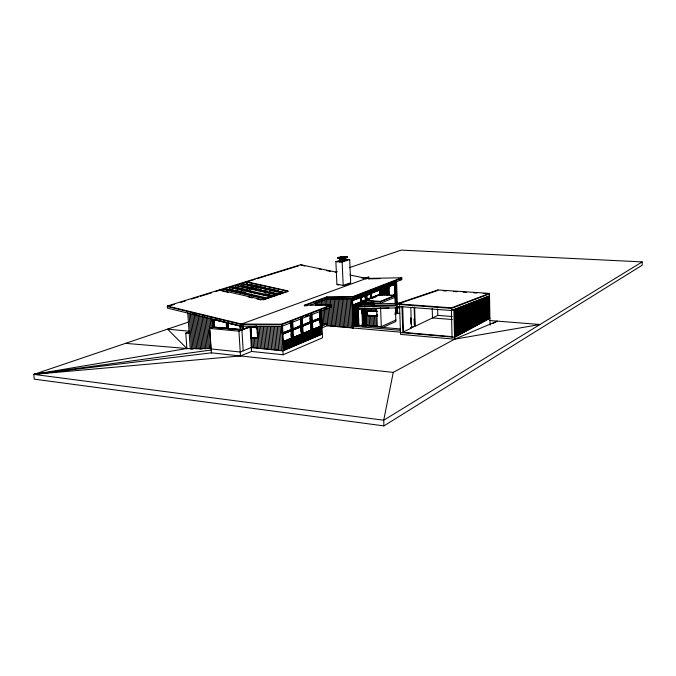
<?xml version="1.0" encoding="UTF-8"?>
<svg xmlns="http://www.w3.org/2000/svg" width="676" height="676" viewBox="0 0 676 676"><rect width="100%" height="100%" fill="white"/><g stroke="black" fill="none" stroke-linecap="round" stroke-linejoin="round"><path stroke-width="1.01" d="M349.331 267.671L401.257 250.103L642.2 261.899L642.175 265.212L383.934 425.897L34.273 379.143L33.8 374.386L188.57 322.038M492.753 323.601L497.257 321.125L454.585 339.191L393.255 372.383L383.714 420.219L383.934 425.897M411.109 318.928L411.092 318.371M642.2 261.899L383.714 420.219L33.8 374.386L186.872 348.52L211.123 348.461M489.931 318.261L454.542 337.29L400.471 332.524M414.76 326.195L410.543 327.953L414.76 326.195L414.16 307.225M403.504 331.865L411.473 328.037L410.822 307.876L412.706 307.039M452.303 316.529L437.778 315.388L415.216 326.238L414.625 307.259M403.555 332.381L402.828 332.727L401.95 306.769L402.685 306.448L403.555 332.381L452.751 336.707L452.067 337.07L451.374 309.456M411.169 318.937L411.152 318.371M382.261 327.683L395.891 321.455L395.409 307.631M366.274 308.425L366.958 325.384L381.298 326.618L395.84 320.01M394.86 314.484L397.657 313.241L399.753 313.41M365.234 326.145L367.685 325.063M394.809 313.081L397.606 311.847M377.656 316.106L366.561 315.582L367.296 315.269L367.085 310.723L376.769 311.611M376.946 316.055L367.262 315.143M211.242 350.007L33.8 374.386L240.479 355.956L251.54 351.452L283.126 354.756L322.528 337.78L321.201 310.132M358.542 320.086L358.626 319.469M322.342 334.054L282.906 350.819L251.311 347.574M366.029 302.29L380.427 303.372L395.046 297.305M321.548 328.029L327.15 325.705L400.285 332.144M282.923 342.157L292.15 338.346L291.263 321.666M293.063 337.975L301.733 334.392L300.938 318.928M312.346 330.015L320.686 326.576L319.959 311.526M321.463 326.238L327.066 323.922L327.15 325.705M394.995 295.851L380.377 301.885L365.969 300.812M283.396 342.217L321.142 326.626L319.773 326.5M391.742 295.927L395.342 294.449L394.919 294.423M392.663 295.792L395.46 294.643L394.674 287.275M394.978 295.361L380.825 294.364L365.953 300.321L380.351 301.386L394.978 295.361L395.375 304.251M283.481 341.405L285.272 340.67M286.683 340.138L291.39 338.194M293.274 337.417L301.572 334.189L301.192 326.77L300.727 326.728L300.964 331.367M303.245 333.268L311.214 330.032M312.912 329.288L316.495 327.809M318.286 327.074L320.534 326.373L320.187 319.156L319.731 319.114L319.883 322.207M282.821 341.794L291.753 338.118L291.356 330.598L283.303 333.826M292.97 337.62L301.344 334.172M302.518 333.682L311.104 330.15L310.74 322.832L302.147 326.28M312.244 329.677L320.306 326.356M291.119 330.581L291.584 330.623L291.99 338.144L283.058 341.819L282.906 338.963M301.572 334.189L293.198 337.645L293.054 334.831M310.504 322.807L310.968 322.849L311.332 330.167L302.755 333.707L302.518 329.077M312.473 329.694L320.534 326.373M357.781 309.211L359.471 308.484M358.221 309.253L359.826 308.594M391.531 295.911L395.13 294.432L394.776 284.224M358.635 306.803L358.128 307.005L396.804 305.848M358.905 325.781L358.086 306.008L362.091 304.386L401.645 303.152M282.475 333.995L291.728 330.294L291.255 330.251L290.798 321.624M292.64 329.922L301.327 326.44L300.862 326.398L301.268 334.35M302.214 326.085L311.095 322.528L310.639 322.486M293.502 329.744L300.964 326.753M311.881 322.368L319.959 319.131M282.644 334.206L291.584 330.623M292.801 330.133L301.192 326.77M302.375 326.297L310.968 322.849M320.187 319.156L312.109 322.393L312.371 327.606M366.899 300.44L369.688 299.324M371.546 298.572L376.194 296.713M378.983 295.589L380.85 294.846L383.875 295.066M252.266 347.185L240.233 352.027L211.14 348.951M283.903 332.355L282.112 333.065L291.533 329.542L291.128 321.996M298.809 326.407L301.141 325.697L300.803 319.19M305.679 323.66L307.588 322.9M312.498 320.939L314.298 320.221M366.476 299.299L368.158 298.623M302.087 325.207L310.681 321.776L310.368 315.481M311.83 321.32L319.909 318.092M361.415 301.42L365.691 299.814L365.53 295.868L365.091 295.834L365.167 297.812M366.696 299.307L371.124 297.651L370.972 293.73L366.764 295.378L366.916 299.324M301.141 325.697L292.742 329.051L292.345 321.522M302.324 325.224L310.918 321.793L310.546 314.458M319.79 310.867L320.137 318.109L312.058 321.337L311.957 319.241M352.526 305.222L361.305 301.716L361.119 297.237M352.331 300.685L365.648 295.573L365.826 300.017L352.745 305.239L352.559 300.702L352.111 300.668M379.996 294.347L366.798 299.629L366.62 295.184L379.827 290.004L379.996 294.347L379.566 294.322M292.607 329.381L301.302 325.908L300.837 325.866M302.189 325.553L311.07 322.004L310.614 321.962M311.932 321.658L320.289 318.32L319.832 318.278M379.506 289.683L379.937 289.717L380.123 294.542L366.688 299.924L366.409 292.902M351.976 300.465L365.75 295.277M379.937 289.717L366.046 294.956L366.13 296.925M361.254 297.44L365.31 295.851L365.471 299.798M366.544 295.361L370.752 293.714M388.455 286.709L395.519 283.979L396.22 304.234M361.474 297.457L361.643 301.437L361.195 301.403L361.035 297.423L365.53 295.868M388.244 286.692L394.987 284.241L394.564 284.207M350.007 275.005L366.46 278.428L401.721 277.751L401.789 279.619L352.897 298.657L326.212 298.902M290.021 322.368L292.852 321.269M305.535 316.292L308.408 315.177M251.573 337.366L250.635 327.201L251.252 337.485L258.004 337.992L257.319 331.924M305.763 316.317L308.636 315.202M251.683 337.485L250.72 337.865L257.615 338.532L256.973 327.666M354.494 297.533L359.387 295.632M363.299 294.111L368.183 292.209M370.144 291.449L376.008 289.167M378.94 288.027L384.813 285.745M395.57 281.571L387.745 284.613L388.125 294.973M167.318 306.025L241.543 324.041L281.453 324.184L330.97 305.062L331.071 307.157L281.571 326.432L241.678 326.238L167.479 308.155L167.318 306.025L300.626 264.738L336.631 272.225M307.462 305.729L304.394 305.746L304.369 305.231L326.804 296.899L352.813 296.629L401.721 277.751M330.995 305.586L281.478 324.75L241.577 324.59L167.361 306.558L174.374 304.377M401.738 278.216L352.838 297.136L326.829 297.398L304.394 305.746M490.058 325.088L489.466 293.392L437.904 289.953L396.989 303.777L397.074 306.397L451.551 310.529L489.517 295.894M489.475 293.891L451.5 308.383L397.006 304.301M396.989 303.777L451.483 307.842L489.466 293.392M310.326 305.104L326.897 298.902L326.804 296.899M228.53 325.731L228.361 323.06L228.37 328.528L240.614 329.525L228.539 328.468L228.192 323.12L240.233 326.052L240.343 327.818M241.847 329.457L240.529 329.947L240.284 325.891M249.664 326.804L243.149 329.229L242.997 326.761M242.921 329.204L249.892 326.821L249.436 326.778M211.419 353.109L209.754 328.418L238.941 331.189L251.033 326.669M228.032 323.179L240.394 325.993M343.18 285.475L350.667 282.754L349.686 259.559L343.467 259.212L335.879 261.654L336.893 284.131L343.18 285.475L342.149 262.009L349.686 259.559M214.36 327.209L214.199 319.604L214.36 327.209L226.882 328.24M344.135 285.61L350.692 283.227M364.609 278.089L368.75 277.101L368.817 278.909M364.837 278.52L368.75 277.101M228.116 322.731L228.158 328.781L240.859 329.82M209.754 328.418L212.805 327.336L241.915 330.074M226.739 322.393L227.128 328.528L214.148 327.463L213.616 319.393L214.486 327.345M213.861 319.723L226.519 322.613M186.906 348.968L185.765 333.074L189.669 331.705M263.429 299.874L288.103 291.415M335.355 272.394L337.349 271.718M398.003 303.963L436.924 290.773M240.631 293.629L244.535 292.362M246.486 291.736L250.39 290.469M253.323 289.522L256.246 288.576M339.589 262.077L344.219 260.581L344.177 259.635L346.974 259.787L347.016 260.733M346.974 259.787L341.439 261.587L338.625 261.426L344.177 259.635M343.585 261.046L343.467 258.181M345.554 257.514L345.436 260.446L345.309 257.59M339.943 260.843L340.611 260.784L340.484 257.928L339.817 257.987L339.943 260.843L340.239 258.012M341.718 258.342L341.803 260.243L341.963 258.266M254.049 288.804L256.001 288.17M343.045 258.164L343.83 260.961M236.338 292.497L239.27 291.559M243.174 290.3L245.135 289.674M249.047 288.424L251.979 287.486M253.931 286.861L256.863 285.923M337.73 257.683L343.983 258.021L347.591 256.863L347.616 257.345L344.008 258.502L337.746 258.156L337.73 257.683L341.363 256.534L347.591 256.863M238.569 292.471L240.521 291.838M243.453 290.9L247.357 289.641M249.309 289.015L253.221 287.765M256.145 286.818L258.097 286.193L258.198 287.942M339.817 257.987L340.189 260.759M337.746 258.156L341.38 257.007L347.616 257.345M226.747 290.308L230.693 289.075M232.662 288.458L236.608 287.224M239.558 286.294L242.059 285.509L255.359 288.491M244.492 284.748L247.45 283.819L246.225 283.548M220.706 290.165L247.331 281.892M180.391 302.51L185.401 300.955M191.418 299.088L198.431 296.916M200.442 296.291L211.47 292.869M215.475 291.626L218.483 290.688M248.117 281.486L255.055 279.34M257.041 278.723L265.964 275.952M267.941 275.335L298.674 265.795M399.55 305.544L400.538 334.375L454.585 339.191L539.989 324.505L489.914 320.542M33.8 374.386L211.394 352.83L393.255 372.383M358.086 306.008L396.77 304.825M358.711 308.797L366.029 308.586M372.29 308.4L389.004 307.91M395.266 307.732L399.448 307.605M358.212 309L400.006 307.791M368.555 278.85L379.963 278.63M399.71 279.661L401.789 279.619M304.369 305.231L330.97 305.062M341.803 260.243L342.462 260.184L342.377 258.291M345.673 260.361L345.014 260.421L344.895 257.573M335.879 261.654L342.149 262.009M394.243 283.895L395.519 283.979M443.177 290.79L446.337 291.001M453.706 291.5L456.858 291.711M463.17 292.133L466.33 292.345M473.699 292.835L476.85 293.046M483.163 293.469L487.371 293.747M379.397 289.97L379.827 290.004M378.822 294.457L380.123 294.542M395.071 295.547L395.494 295.581M389.942 295.488L395.392 295.86M366.181 295.15L366.62 295.184M370.685 297.617L371.124 297.651M370.82 297.812L371.259 297.846L371.09 293.435L370.651 293.401L370.718 295.167M356.539 298.936L356.979 298.969M365.251 299.789L365.691 299.814M365.386 299.983L365.826 300.017M365.505 300.186L365.953 300.22L352.635 305.544L352.424 300.499M452.202 309.515L453.858 309.642L454.585 339.191M368.927 310.622L373.076 310.952M367.651 310.647L376.988 311.382M366.367 310.664L377.014 311.509M452.328 319.528L432.471 317.94L432.209 308.577M369.121 315.54L375.341 316.047M125.533 343.357L186.872 348.52L167.597 329.136L189.584 331.274M319.68 318.075L320.137 318.109M319.858 318.802L320.314 318.835L311.957 322.182L312.202 327.083M400.445 328.967L355.28 325.055L352.728 326.162L400.226 330.302M310.453 321.751L310.918 321.793M321.945 323.474L327.066 323.922M310.867 330.125L311.332 330.167M310.571 330.294L311.949 330.42L311.188 315.185M291.06 329.499L291.533 329.542M291.229 329.702L291.694 329.753L282.441 333.445L282.222 329.356M251.7 326.88L254.658 327.15M256.305 327.454L250.39 326.914L251.041 337.738L257.936 338.406M249.613 326.99L257.395 327.674M250.635 327.201L257.083 327.801L257.201 329.863M300.812 334.316L302.197 334.443L301.352 317.965M214.52 327.15L226.722 328.299M291.99 338.144L291.517 338.093L291.221 332.457M291.686 338.304L292.15 338.346M251.252 337.485L257.852 338.051L257.531 331.493M258.257 338.287L251.362 337.611L250.711 326.795M185.765 333.074L189.196 333.412M304.766 266.04L300.626 264.738M319.165 269.04L321.227 269.47M326.364 270.535L330.48 271.397M361.339 277.819L366.485 278.892L366.46 278.428L241.543 324.041L243.199 350.836M336.91 284.604L338.71 284.985M287.385 291.162L246.613 282.12L246.732 284.047L284.435 292.446M249.486 284.275L265.778 287.9M267.569 288.297L271.887 289.26M273.738 289.674L277.997 290.621M278.394 291.238L282.745 292.209M241.94 283.574L282.881 292.7M282.179 292.936L241.214 283.793L241.332 285.737L280.244 294.457M257.404 288.948L261.502 289.869M263.547 290.325L267.637 291.238M269.682 291.702L273.78 292.615M275.825 293.071L277.87 293.536M236.101 285.382L277.253 294.626M276.543 294.871L235.358 285.61L235.485 287.57L274.591 296.401M237.251 287.57L250.619 290.587M265.017 293.832L272.217 295.454M230.161 287.224L271.532 296.578M270.814 296.823L229.417 287.461L229.544 289.429L267.899 298.15M230.288 289.201L233.313 289.886M235.332 290.342L239.372 291.263M241.383 291.719L245.422 292.632M224.136 289.1L265.719 298.564M264.984 298.817L223.376 289.336L223.502 291.322M221.753 290.9L228.581 292.488M248.202 296.95L252.266 297.879M256.99 298.986L261.046 299.916M214.934 319.52L220.832 320.956M214.03 319.663L226.359 322.672M190.311 312.946L192.897 349.61M189.077 313.698L191.612 349.467M187.7 312.371L190.319 349.331M200.907 316.419L203.13 348.715M199.513 315.117L201.896 349.576M198.271 315.861L200.595 349.433M196.885 314.543L199.293 349.298M195.567 314.255L198 349.162M194.24 313.799L196.699 349.019M192.93 313.512L195.406 348.884M191.688 314.255L194.113 348.748M210.151 317.779L210.853 328.257M208.876 318.311L210.912 348.537M207.473 317.01L209.594 348.402M206.214 317.754L208.284 348.258M204.82 316.444L206.974 348.123M203.569 317.196L205.732 348.985M202.175 315.869L204.431 348.85M212.256 319.064L212.805 327.336M211.554 319.106L212.179 328.451M226.19 322.731L226.553 328.359M219.489 290.376L219.455 289.877L262.406 299.696L288.077 290.925L246.106 281.622L246.14 282.103M240.065 326.111L240.284 329.651M238.941 331.189L240.479 355.956M250.069 327.032L251.54 351.452M243.183 325.967L243.377 329.246M242.997 325.748L243.233 329.584M259.195 326.415L260.497 348.52M257.818 326.398L259.111 348.377M257.64 331.806L257.886 335.93M256.407 325.874L256.508 327.623M257.15 338.49L257.733 348.233M255.029 325.798L255.131 327.497M255.773 338.355L256.348 348.089M251.126 284.638L251.244 286.717M251.683 293.975L251.802 296.054M254.396 338.22L254.97 347.946M253.018 338.084L253.593 347.81M251.641 337.949L252.224 347.667M268.921 326.44L270.239 349.517M267.527 326.415L268.837 349.374M266.133 326.398L267.442 349.23M264.738 326.373L266.048 349.086M263.353 326.356L264.662 348.943M261.958 326.331L263.268 348.799M260.573 326.314L261.882 348.655M278.749 326.466L280.075 350.523M277.337 326.44L278.664 350.379M275.926 326.423L277.253 350.236M274.524 326.398L275.85 350.092M273.121 326.381L274.448 349.948M271.718 326.356L273.036 349.805M270.324 326.457L271.642 349.661M288.956 339.91L289.396 348.055M288.035 340.298L288.475 348.453M287.114 340.679L287.553 348.841M286.185 341.059L286.632 349.23M285.255 341.439L285.703 349.627M284.326 341.828L284.773 350.024M282.467 325.3L283.844 350.421M282.222 326.432L282.585 333.107M282.247 331.181L282.348 333.091L291.297 329.516L290.891 321.979M281.453 324.184L283.126 354.756M280.16 326.483L281.495 350.675M298.04 336.166L298.462 344.202M297.144 336.53L297.567 344.591M296.249 336.901L296.671 344.971M295.344 337.282L295.767 345.351M294.44 337.654L294.863 345.732M292.649 321.345L293.959 346.12M292.395 325.35L292.514 329.035L300.904 325.68L300.474 318.886M291.736 321.7L293.054 346.509M291.364 332.262L291.635 337.299M291.711 338.777L292.142 346.889M290.663 321.953L290.807 324.784M290.384 322.621L290.494 324.708M290.993 334.096L291.162 337.223M290.798 339.158L291.229 347.278M289.877 339.538L290.317 347.667M307.766 332.153L308.163 340.087M306.887 332.507L307.293 340.45M306.017 332.871L306.422 340.822M305.138 333.234L305.544 341.194M304.259 333.598L304.665 341.566M303.38 333.961L303.786 341.946M302.24 317.619L303.085 334.079M301.944 317.796L302.223 323.373M301.826 318.582L302.087 323.559M302.518 332.043L302.62 334.029L311.484 330.37L310.732 315.117M302.493 334.324L302.907 342.318M301.606 334.688L302.02 342.69M300.482 321.937L300.575 323.796M300.719 335.059L301.133 343.07M299.831 335.423L300.245 343.45M298.936 335.795L299.358 343.83M316.233 302.104L316.385 305.206M317.213 328.249L317.593 336.073M315.827 302.527L315.979 305.645M315.396 302.493L315.548 305.611M315.269 302.78L315.371 304.834M316.36 328.595L316.748 336.437M315.515 328.95L315.895 336.8M314.661 329.296L315.05 337.155M313.808 329.651L314.196 337.518M312.946 330.006L313.334 337.882M311.999 313.833L312.802 330.065M311.982 324.455L312.143 327.59M312.092 330.361L312.481 338.245M311.23 330.716L311.619 338.617M310.267 315.084L310.833 326.407M310.14 315.464L310.402 320.703M310.614 324.902L310.715 326.99M309.963 318.109L310.166 322.173M310.368 331.071L310.757 338.98M309.498 331.434L309.895 339.344M308.636 331.789L309.033 339.715M325.156 298.919L325.452 305.079M325.595 308.163L326.364 324.615M323.905 299.95L324.15 305.062M324.345 309.16L325.063 324.505M322.604 299.958L322.849 305.045M323.086 310.14L323.77 324.395M321.311 300.009L321.565 305.273M321.81 310.546L322.469 324.243M320.061 301.065L320.263 305.256M320.373 310.58L321.514 334.409M320.585 326.854L320.956 334.645M319.562 310.85L320.23 326.533M319.435 312.904L319.528 314.965M318.768 301.065L318.971 305.239M319.385 318.489L319.579 322.494M319.74 327.201L320.12 335M318.903 327.547L319.275 335.364M317.526 302.104L317.678 305.222M318.058 327.894L318.438 335.719M334.316 298.826L335.575 326.449M333.006 298.843L334.265 326.331M331.696 298.851L332.947 326.212M330.387 298.868L331.637 326.102M329.077 298.876L329.364 305.138M329.465 307.217L330.327 325.984M327.767 298.893L328.054 305.121M328.206 308.231L329.026 325.874M326.466 298.902L326.753 305.096M326.897 308.197L327.716 325.756M344.895 298.733L346.146 327.378M342.132 258.367L342.217 260.268M343.569 298.741L344.819 327.26M341.363 256.534L341.38 257.007M342.242 298.758L343.493 327.142M340.915 298.767L342.166 327.023M339.597 298.784L340.848 326.914M338.27 298.792L339.521 326.795M336.952 298.809L338.203 326.677M335.634 298.817L336.893 326.559M354.385 297.575L354.469 299.696M354.68 304.724L355.542 325.207M353.616 297.871L353.709 300M353.92 305.028L354.782 325.536M352.813 296.629L352.94 300.296M353.151 305.341L354.013 325.866M352.078 298.471L353.337 328.257M351.562 298.665L352.83 328.485M350.227 298.682L351.469 327.843M348.892 298.691L350.134 327.725M347.557 298.707L348.799 327.615M345.14 257.488L345.259 260.345M346.222 298.716L347.472 327.497M343.983 258.021L344.008 258.502M364.187 293.764L364.271 295.86M364.474 300.812L364.643 305.011M364.77 308.163L365.488 326.035M363.443 294.052L363.527 296.147M363.73 301.107L363.857 304.259M364.026 308.467L364.744 326.356M362.699 294.339L362.784 296.443M362.987 301.403L363.113 304.563M363.282 308.78L364.009 326.685M361.947 294.635L362.04 296.73M362.235 301.699L362.37 304.868M362.539 309.084L363.223 325.959M362.26 308.4L362.978 326.094M361.204 294.922L361.288 297.026M361.491 302.003L361.601 304.783M361.829 308.602L362.539 326.06M361.381 308.569L361.592 313.698M362.015 323.965L362.099 326.018M360.452 295.218L360.536 297.322M360.739 302.299L360.857 305.087M359.7 295.505L359.784 297.617M359.987 302.603L360.147 306.321M358.948 295.801L359.032 297.913M359.235 302.899L359.353 305.696M358.187 296.096L358.28 298.209M358.483 303.203L358.601 306M357.435 296.384L357.519 298.505M357.731 303.507L358.652 325.933M357.95 313.343L358.204 319.545M356.675 296.68L356.759 298.8M356.97 303.811L357.858 325.24M355.914 296.975L355.998 299.096M356.21 304.115L357.105 325.57M355.145 297.279L355.238 299.4M355.449 304.42L356.345 325.9M373.693 290.072L373.769 292.133M373.98 302.89L374.065 304.994M374.183 308.138L374.301 311.29M374.496 316.224L374.876 326.069M372.966 290.35L373.051 292.412M372.248 290.629L372.324 292.7M372.653 302.789L372.73 304.893M372.856 308.036L372.975 311.188M373.169 316.115L373.549 325.95M371.521 290.917L371.606 292.978M370.794 291.195L370.879 293.266M371.327 302.687L371.403 304.791M371.572 308.983L371.648 311.087M371.842 316.013L372.231 325.84M370.87 293.418L371.04 297.829L379.777 294.339L379.616 289.987M370.068 291.474L370.152 293.553M370 302.594L370.085 304.69M370.245 308.881L370.33 310.977M370.524 315.903L370.904 325.722M369.341 291.762L369.426 293.84M368.606 292.049L368.69 294.119M368.673 302.493L368.758 304.589M368.927 308.78L369.003 310.875M369.197 315.793L369.586 325.612M367.879 292.328L367.955 294.406M367.144 292.615L367.229 294.702M367.355 302.392L367.431 304.487M367.6 308.678L367.685 310.774M367.879 315.684L368.268 325.494M366.967 310.774L367.136 315.193M366.857 310.461L367.051 315.371M366.612 310.563L366.806 315.472L377.174 316.317L377.098 314.348M365.665 293.19L366.113 304.386M365.201 295.539L365.31 298.2M364.93 293.477L365.015 295.564M365.209 300.507L365.378 304.707M365.547 308.907L366.223 325.705M382.903 286.489L383.216 294.846M382.202 286.759L382.515 295.125M381.501 287.038L381.813 295.412M380.799 287.308L381.078 294.643M380.825 294.364L380.85 294.846M380.098 287.579L380.394 295.496M380.351 301.386L380.427 303.372M380.58 307.419L381.298 326.618M379.397 287.858L379.473 289.894M378.687 288.128L378.763 290.173M377.977 288.407L378.053 290.452M377.267 288.677L377.343 290.731M376.557 288.956L376.633 291.01M377.343 314.239L377.411 316.216M375.839 289.235L375.915 291.288M376.625 308.332L377.309 326.271M375.121 289.514L375.205 291.567M375.51 308.248L375.636 311.399M375.822 316.334L376.202 326.178M374.411 289.793L374.487 291.855M392.519 282.754L392.604 285.12M391.843 283.016L391.928 285.39M391.167 283.278L391.252 285.652M390.483 283.548L390.567 285.923M389.807 283.81L389.891 286.193M389.123 284.072L389.207 286.455M388.979 286.548L389.3 295.387M388.675 286.717L388.742 288.779M388.624 288.491L388.548 286.523L395.088 283.962L395.798 304.285M388.438 284.342L388.81 294.694M387.061 284.875L387.441 295.251M386.376 285.145L386.748 295.53M385.683 285.407L386.021 294.77M384.99 285.678L385.337 295.049M384.298 285.948L384.644 295.327M383.605 286.218L383.909 294.567M396.55 281.191L397.327 303.668M397.429 306.735L397.657 313.241M395.882 281.453L396.66 303.955M396.77 307.022L396.947 312.135M395.215 281.706L395.291 284.072M396.102 307.369L396.28 312.43M395.181 295.843L395.468 303.98M394.539 281.968L394.623 284.334M394.454 289.97L394.598 294.018M393.871 282.23L393.947 284.596M393.195 282.492L393.28 284.858M410.678 317.923L410.881 323.965M414.058 318.776L414.261 325.105M437.904 289.953L437.921 290.435M437.609 309.05L437.778 315.388M460.643 307.022L461.269 333.674M459.967 307.284L460.601 334.029M459.3 307.546L459.933 334.392M458.624 307.8L459.266 334.747M457.948 308.062L458.598 335.11M457.272 308.324L457.922 335.465M456.587 308.586L457.255 335.828M455.911 308.847L456.579 336.192M455.227 309.109L455.903 336.555M454.542 309.38L455.218 336.927M451.483 307.842L451.551 310.529M470.496 303.228L471.045 328.418M469.845 303.473L470.403 328.764M469.203 303.727L469.761 329.111M468.553 303.972L469.119 329.449M467.902 304.225L468.476 329.795M467.251 304.479L467.826 330.15M466.601 304.732L467.175 330.496M465.941 304.977L466.524 330.843M465.282 305.231L465.874 331.198M464.623 305.484L465.223 331.544M463.964 305.746L464.564 331.899M463.305 306L463.913 332.254M462.637 306.253L463.254 332.609M461.978 306.507L462.595 332.964M461.311 306.769L461.928 333.319M479.977 299.569L480.459 323.356M479.36 299.806L479.842 323.686M478.735 300.051L479.225 324.024M478.109 300.288L478.608 324.353M477.484 300.533L477.983 324.691M476.859 300.769L477.357 325.021M476.225 301.014L476.732 325.359M475.6 301.259L476.107 325.697M474.966 301.504L475.482 326.035M474.332 301.75L474.856 326.373M473.699 301.995L474.222 326.711M473.056 302.24L473.589 327.049M472.423 302.485L472.955 327.387M471.78 302.73L472.321 327.733M471.138 302.975L471.679 328.071M489.12 296.046L489.534 318.48M488.52 296.274L488.942 318.793M487.92 296.51L488.342 319.114M487.32 296.739L487.742 319.435M486.712 296.975L487.142 319.765M486.112 297.203L486.543 320.086M485.503 297.44L485.943 320.407M484.895 297.677L485.343 320.728M484.286 297.905L484.734 321.058M483.678 298.141L484.126 321.387M483.061 298.378L483.517 321.708M482.444 298.615L482.909 322.038M481.836 298.851L482.301 322.368M481.219 299.088L481.692 322.697M480.602 299.333L481.075 323.027M361.339 297.254L360.899 297.22L361.085 301.699L361.525 301.733L361.339 297.254"/></g></svg>
